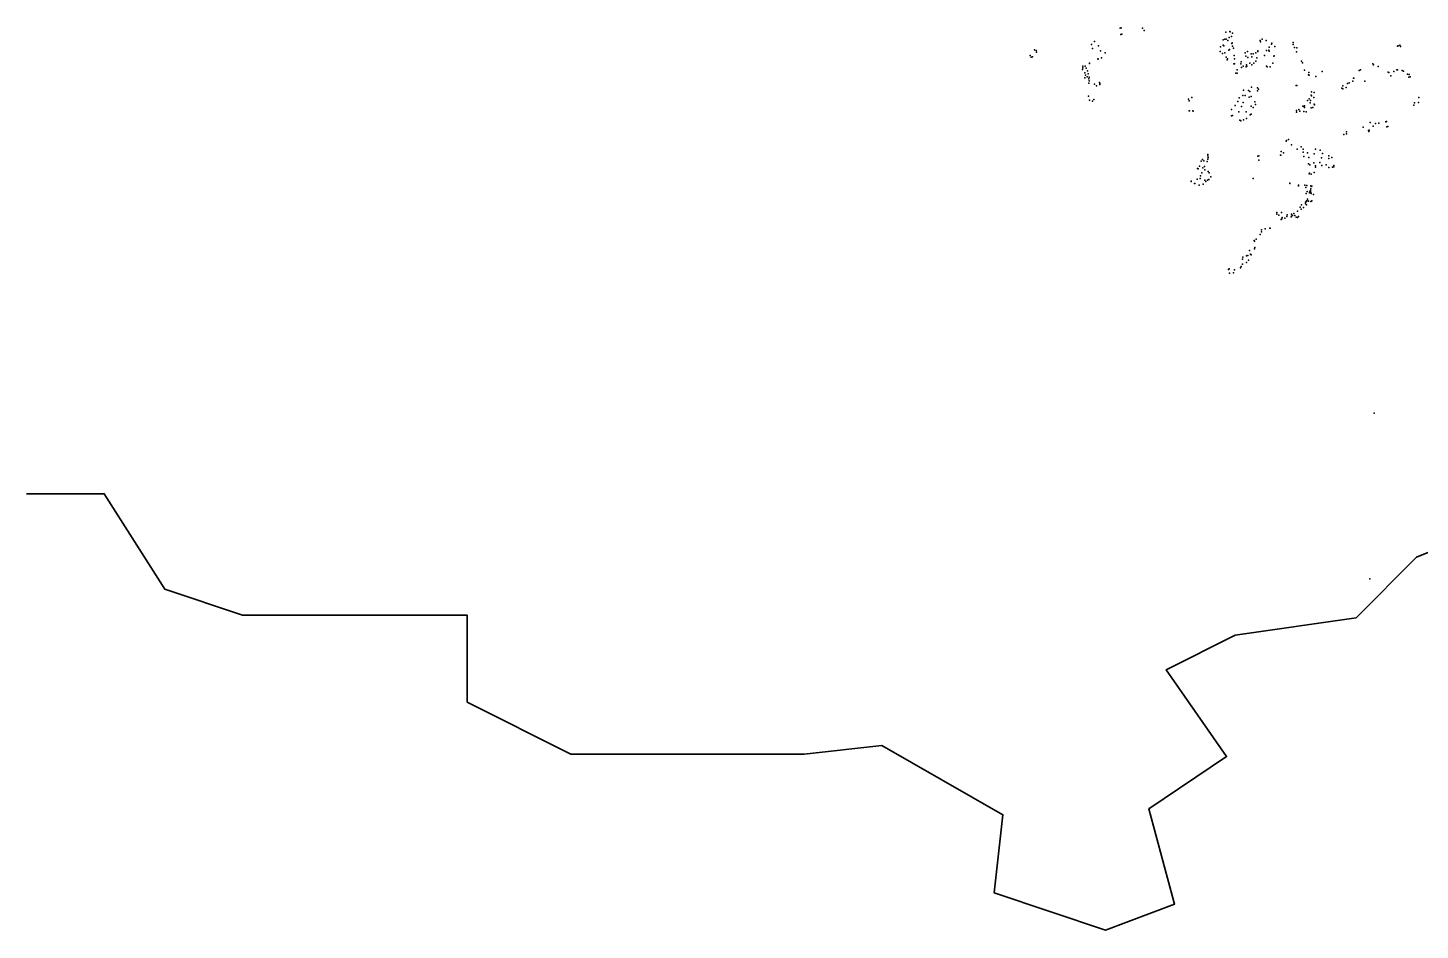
# Model space of a CAD drawing. Header units: millimetres. Extents: x -60275265 to 22802890, y -38578442 to 24337084.
# Drawn here: x -39166881 to -18735878, y -38578442 to -25327304 of the extents above; entities that cross this region are included whole.
import ezdxf

# ---------------------------------------------------------------- set-up
doc = ezdxf.new("R2010")
doc.units = ezdxf.units.MM
doc.header["$MEASUREMENT"] = 0
doc.layers.add('Outline', color=7, linetype='Continuous', true_color=0x000000)
doc.layers.add('particles', color=7, linetype='Continuous', true_color=0x000000)

msp = doc.modelspace()

# ---------------------------------------------------------------- linework, layer by layer
at = {"layer": 'Outline', "color": 3, "lineweight": 35, "true_color": 0x00ff00}
msp.add_lwpolyline([(-16885907, -32335606), (-18787711, -33099869), (-19675413, -33991635), (-21450747, -34246479), (-22464978, -34756179), (-21577393, -36030306), (-22718612, -36794850), (-22338261, -38196316), (-23352492, -38578442), (-24985178, -38030892), (-24858238, -36884047), (-26633572, -35864705), (-27774744, -35992280), (-31198470, -35992280), (-32720158, -35227795), (-32720158, -33953550), (-33480684, -33953550), (-36016838, -33953550), (-37157997, -33571190), (-38045747, -32169724), (-39186859, -32169724)], dxfattribs=at)
at = {"layer": 'particles', "color": 93, "true_color": 0x67d435}
for p in [(-23138378, -25331304), (-23121378, -25327304), (-22809378, -25334304), (-23512378, -25529304), (-23126378, -25423304), (-23112378, -25420304), (-22787378, -25367304), (-21625378, -25503304), (-21600378, -25495304), (-21589378, -25390304), (-21584378, -25493304), (-21560378, -25513304), (-21537378, -25468304), (-21529378, -25379304), (-21525378, -25388304), (-21506378, -25453304), (-21490378, -25403304), (-21083378, -25514304), (-21079378, -25531304), (-21055378, -25495304), (-20996378, -25515304), (-24456378, -25734304), (-24393378, -25652304), (-24372378, -25658304), (-24366378, -25686304), (-23559378, -25573304), (-23545378, -25632304), (-23457378, -25590304), (-23425378, -25665304), (-23359378, -25693304), (-23358378, -25694304), (-21668378, -25675304), (-21666378, -25605304), (-21636378, -25704304), (-21625378, -25584304), (-21615378, -25591304), (-21601378, -25694304), (-21543378, -25653304), (-21531378, -25645304), (-21500378, -25556304), (-21492378, -25547304), (-21489378, -25595304), (-21473378, -25627304), (-21465378, -25733304), (-21304378, -25695304), (-21270378, -25673304), (-21216378, -25709304), (-21184378, -25711304), (-21147378, -25692304), (-21119378, -25666304), (-21117378, -25676304), (-21022378, -25733304), (-20989378, -25661304), (-20955378, -25656304), (-20952378, -25671304), (-20949378, -25612304), (-20919378, -25568304), (-20914378, -25554304), (-20880378, -25736304), (-20867378, -25603304), (-20600378, -25542304), (-20599378, -25572304), (-20577378, -25614304), (-20548378, -25678304), (-20545378, -25619304), (-19066378, -25596304), (-19060378, -25591304), (-19032378, -25583304), (-19023378, -25600304), (-24444378, -25757304), (-24424378, -25753304), (-23689378, -25939304), (-23686378, -25913304), (-23685378, -25889304), (-23649378, -25889304), (-23638378, -25919304), (-23588378, -25848304), (-23586378, -25851304), (-23586378, -25851304), (-23464378, -25782304), (-23460378, -25787304), (-23411378, -25769304), (-21584378, -25758304), (-21565378, -25797304), (-21563378, -25780304), (-21471378, -25854304), (-21461378, -25780304), (-21459378, -25854304), (-21419378, -25942304), (-21365378, -25858304), (-21362378, -25828304), (-21359378, -25910304), (-21332378, -25889304), (-21292378, -25745304), (-21290378, -25897304), (-21290378, -25898304), (-21282378, -25869304), (-21277378, -25891304), (-21265378, -25764304), (-21235378, -25845304), (-21206378, -25870304), (-21204378, -25752304), (-21204378, -25872304), (-21174378, -25846304), (-21146378, -25816304), (-21131378, -25768304), (-20988378, -25890304), (-20981378, -25899304), (-20937378, -25901304), (-20896378, -25846304), (-20882378, -25744304), (-20479378, -25818304), (-20461378, -25841304), (-19610378, -25946304), (-19431378, -25857304), (-19420378, -25872304), (-19352378, -25893304), (-19077378, -25943304), (-19068378, -25943304), (-23655378, -25987304), (-23654378, -26059304), (-23648378, -26020304), (-23623378, -26049304), (-23617378, -25960304), (-23609378, -26005304), (-23596378, -26078304), (-23595378, -26138304), (-23592378, -26053304), (-23591378, -26103304), (-23443378, -26131304), (-23436378, -26143304), (-21440378, -25992304), (-21423378, -25993304), (-20435378, -25950304), (-20376378, -26019304), (-20367378, -25983304), (-20364378, -26020304), (-20267378, -26044304), (-20267378, -26044304), (-20171378, -25966304), (-20171378, -25966304), (-19803378, -26145304), (-19776378, -26137304), (-19721378, -26109304), (-19713378, -26066304), (-19708378, -26064304), (-19631378, -25956304), (-19549378, -26109304), (-19549378, -26109304), (-19205378, -25977304), (-19193378, -25984304), (-19167378, -26030304), (-19121378, -25968304), (-19000378, -25954304), (-18982378, -25964304), (-18921378, -26007304), (-18903378, -26053304), (-18899378, -26010304), (-18880378, -26047304), (-23602378, -26331304), (-23516378, -26153304), (-23485378, -26177304), (-23435378, -26158304), (-22085378, -26351304), (-21389378, -26354304), (-21337378, -26322304), (-21326378, -26242304), (-21303378, -26323304), (-21253378, -26247304), (-21244378, -26345304), (-21235378, -26261304), (-21215378, -26334304), (-21210378, -26197304), (-21123378, -26206304), (-21121378, -26251304), (-21109378, -26226304), (-20553378, -26174304), (-20545378, -26176304), (-20333378, -26315304), (-20332378, -26326304), (-20329378, -26267304), (-20294378, -26352304), (-20289378, -26275304), (-19887378, -26213304), (-19872378, -26223304), (-19868378, -26180304), (-19822378, -26204304), (-18753378, -26352304), (-23590378, -26388304), (-23544378, -26402304), (-23522378, -26382304), (-22137378, -26373304), (-22125378, -26399304), (-22123378, -26546304), (-22122378, -26544304), (-22071378, -26544304), (-22067378, -26550304), (-21505378, -26526304), (-21451378, -26466304), (-21409378, -26410304), (-21357378, -26480304), (-21333378, -26422304), (-21287378, -26560304), (-21217378, -26478304), (-21184378, -26498304), (-21161378, -26415304), (-21154378, -26451304), (-20549378, -26543304), (-20515378, -26528304), (-20502378, -26553304), (-20458378, -26478304), (-20444378, -26558304), (-20439378, -26489304), (-20436378, -26486304), (-20435378, -26474304), (-20431378, -26498304), (-20390378, -26392304), (-20366378, -26370304), (-20348378, -26429304), (-20344378, -26393304), (-20335378, -26500304), (-20310378, -26495304), (-20293378, -26448304), (-20285378, -26457304), (-18829378, -26465304), (-18818378, -26429304), (-18759378, -26422304), (-21505378, -26619304), (-21488378, -26613304), (-21395378, -26562304), (-21381378, -26685304), (-21366378, -26693304), (-21327378, -26680304), (-21285378, -26660304), (-21229378, -26606304), (-21215378, -26595304), (-20552378, -26566304), (-20408378, -26562304), (-19471378, -26718304), (-19391378, -26731304), (-19340378, -26726304), (-19239378, -26707304), (-19227378, -26701304), (-19853378, -26893304), (-19814378, -26856304), (-19814378, -26885304), (-19570378, -26787304), (-19492378, -26835304), (-19488378, -26851304), (-19484378, -26832304), (-19425378, -26772304), (-19223378, -26779304), (-19211378, -26774304), (-20775378, -27142304), (-20743378, -27165304), (-20704378, -26990304), (-20699378, -26983304), (-20668378, -26969304), (-20624378, -27043304), (-20622378, -27043304), (-20542378, -27108304), (-20483378, -27074304), (-20453378, -27108304), (-20452378, -27154304), (-20389378, -27162304), (-20271378, -27109304), (-20205378, -27126304), (-21971378, -27357304), (-21949378, -27287304), (-21931378, -27261304), (-21909378, -27281304), (-21901378, -27363304), (-21862378, -27290304), (-21853378, -27258304), (-21852378, -27188304), (-21852378, -27206304), (-21845378, -27230304), (-21118378, -27210304), (-21104378, -27206304), (-21103378, -27272304), (-20785378, -27196304), (-20778378, -27195304), (-20444378, -27218304), (-20376378, -27322304), (-20369378, -27229304), (-20355378, -27338304), (-20296378, -27309304), (-20293378, -27179304), (-20273378, -27371304), (-20270378, -27353304), (-20207378, -27306304), (-20184378, -27234304), (-20180378, -27350304), (-20167378, -27174304), (-20113378, -27339304), (-20078378, -27209304), (-20078378, -27244304), (-20031378, -27232304), (-20020378, -27373304), (-20003378, -27368304), (-20002378, -27350304), (-20000378, -27369304), (-22098378, -27579304), (-22007378, -27548304), (-22003378, -27395304), (-21994378, -27398304), (-21966378, -27538304), (-21958378, -27501304), (-21940378, -27458304), (-21925378, -27384304), (-21896378, -27414304), (-21896378, -27563304), (-21858378, -27563304), (-21848378, -27436304), (-21838378, -27554304), (-21830378, -27455304), (-21808378, -27515304), (-21186378, -27538304), (-21185378, -27538304), (-20364378, -27469304), (-20360378, -27460304), (-20334378, -27478304), (-20290378, -27452304), (-20078378, -27379304), (-22098378, -27586304), (-22045378, -27614304), (-22040378, -27611304), (-21977378, -27639304), (-21919378, -27625304), (-21880378, -27585304), (-20650378, -27608304), (-20649378, -27614304), (-20523378, -27645304), (-20519378, -27636304), (-20430378, -27639304), (-20414378, -27672304), (-20410378, -27760304), (-20398378, -27643304), (-20395378, -27733304), (-20358378, -27738304), (-20358378, -27749304), (-20350378, -27727304), (-20346378, -27737304), (-20344378, -27718304), (-20341378, -27742304), (-20339378, -27693304), (-20338378, -27646304), (-20334378, -27655304), (-20333378, -27762304), (-20326378, -27652304), (-20301378, -27777304), (-20495378, -27961304), (-20480378, -27989304), (-20478378, -27927304), (-20446378, -27966304), (-20419378, -27911304), (-20416378, -27889304), (-20406378, -27884304), (-20404378, -27870304), (-20401378, -27928304), (-20389378, -27842304), (-20385378, -27866304), (-20373378, -27873304), (-20340378, -27878304), (-20326378, -27867304), (-20839378, -28037304), (-20839378, -28065304), (-20811378, -28079304), (-20773378, -28142304), (-20771378, -28037304), (-20764378, -28133304), (-20759378, -28111304), (-20721378, -28121304), (-20694378, -28099304), (-20686378, -28073304), (-20627378, -28103304), (-20622378, -28062304), (-20621378, -28093304), (-20608378, -28084304), (-20588378, -28053304), (-20574378, -28085304), (-20555378, -28107304), (-20535378, -28111304), (-20533378, -28018304), (-20519378, -28096304), (-21081378, -28363304), (-21066378, -28324304), (-21064378, -28292304), (-21009378, -28280304), (-20939378, -28271304), (-20937378, -28269304), (-21239378, -28599304), (-21172378, -28451304), (-21165378, -28458304), (-21165378, -28572304), (-21162378, -28555304), (-21140378, -28429304), (-21344378, -28800304), (-21342378, -28724304), (-21336378, -28696304), (-21284378, -28674304), (-21283378, -28771304), (-21265378, -28668304), (-21253378, -28741304), (-21224378, -28652304), (-21214378, -28663304), (-21549378, -28878304), (-21536378, -28867304), (-21533378, -28930304), (-21476378, -28925304), (-21462378, -28880304), (-21372378, -28850304), (-21364378, -28832304), (-19408378, -30988304), (-19472378, -33418304)]:
    msp.add_point(p, dxfattribs=at)

doc.saveas('drawing.dxf')
